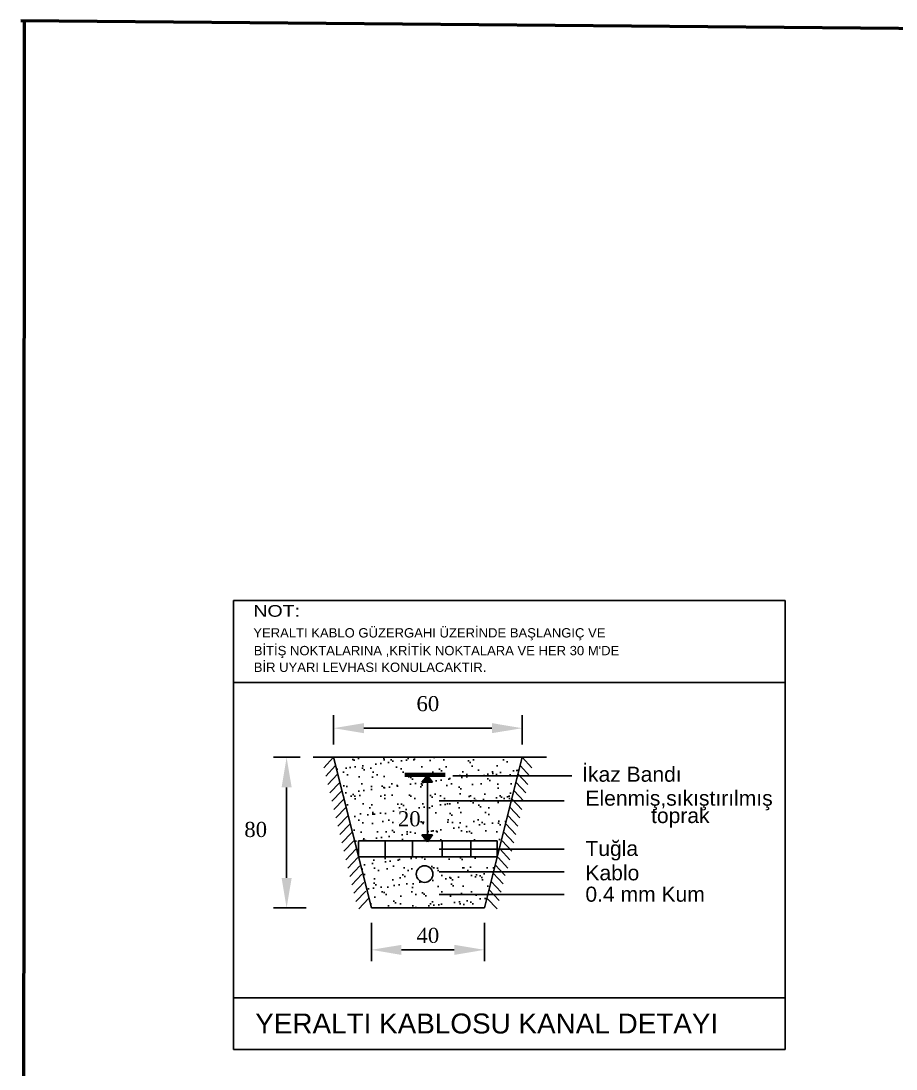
# Model space of a CAD drawing. Header units: millimetres. Extents: x -1335 to 33749, y 2338 to 5277.
# Drawn here: x 31306 to 32271, y 4005 to 5162 of the extents above; entities that cross this region are included whole.
import ezdxf

# ---------------------------------------------------------------- set-up
doc = ezdxf.new("R2010")
doc.units = ezdxf.units.MM
doc.layers.add('04', color=11, linetype='Continuous')
doc.layers.add('1ZAYIFAKIM', color=41, linetype='Continuous')
for name, color, linetype, lineweight in [('DUVAR', 7, 'Continuous', 53), ('kapak çizgi', 10, 'Continuous', 100), ('priz', 50, 'Continuous', 30), ('PRİZ', 140, 'Continuous', 30)]:
    doc.layers.add(name, color=color, linetype=linetype, lineweight=lineweight)
doc.styles.get("Standard").update_dxf_attribs({"font": 'arial.ttf'})
doc.styles.add('T', font='arial.ttf')
pattern_1 = [(37.5, (27462.562, -24545.168), (-0.665293, 20.349802), [0, -16.053206, 0, -17.954244, 0, -17.162145]), (7.5, (27462.562, -24545.168), (18.691178, 29.805588), [0, -8.660282, 0, -14.469008, 0, -5.544693]), (327.5, (27449.571, -24545.168), (32.889463, 0.059758), [0, -5.28066, 0, -19.010376, 0, -24.819102]), (317.5, (27449.57, -24545.168), (31.748677, 9.2694), [0, -2.64033, 0, -12.462358, 0, -14.257782])]

msp = doc.modelspace()

# ---------------------------------------------------------------- hatches: boundary and pattern name
h = msp.add_hatch()
h.set_pattern_fill('AR-SAND', color=256, scale=0.4158, style=0)
h.set_pattern_definition(pattern_1)
h.paths.add_polyline_path([(31650.6, 4349.1), (31678, 4239.7), (31678, 4256.9), (31830.8, 4256.9), (31830.8, 4249.3), (31833.6, 4249.3), (31858.5, 4349.1)])
h = msp.add_hatch(color=256)
h.paths.add_polyline_path([(31754, 4329.1), (31747.7, 4321.5), (31754, 4321.5)])
h.paths.add_polyline_path([(31754, 4329.1), (31754, 4321.5), (31759.6, 4321.5)])
h = msp.add_hatch(color=256)
h.paths.add_polyline_path([(31754, 4255.9), (31747.7, 4263.5), (31754, 4263.5)])
h.paths.add_polyline_path([(31754, 4255.9), (31754, 4263.5), (31759.6, 4263.5)])
h = msp.add_hatch()
h.set_pattern_fill('AR-SAND', color=256, scale=0.4158, style=0)
h.set_pattern_definition(pattern_1)
h.paths.add_polyline_path([(31678, 4239.4), (31692.2, 4182.8), (31816.9, 4182.8), (31831.1, 4239.4)])
h.paths.add_polyline_path([(31741.8, 4220.2, -1), (31760, 4220.2, -1)], flags=16)

# ---------------------------------------------------------------- linework, layer by layer
for p, q in [((31650.6, 4363.2), (31650.6, 4395.7)), ((31858.5, 4363.2), (31858.5, 4395.7)), ((31683.9, 4381.2), (31825.2, 4381.2)), ((31613.8, 4349.1), (31584.3, 4349.1)), ((31650.6, 4349.1), (31639.8, 4337.6)), ((31652.8, 4339.9), (31642, 4328.4)), ((31856.3, 4339.9), (31867.1, 4328.4)), ((31858.5, 4349.1), (31869.3, 4337.6)), ((31655, 4330.6), (31644.2, 4319.1)), ((31754, 4329.1), (31747.7, 4321.5)), ((31759.6, 4321.5), (31754, 4329.1)), ((31781.9, 4328.8), (31913.4, 4328.8)), ((31854.1, 4330.6), (31864.9, 4319.1)), ((31598.7, 4216), (31598.7, 4315.8)), ((31657.3, 4321.4), (31646.4, 4309.9)), ((31747.7, 4321.5), (31759.6, 4321.5)), ((31754, 4257.3), (31754, 4321.5)), ((31851.8, 4321.4), (31862.7, 4309.9)), ((31659.5, 4312.2), (31648.6, 4300.7)), ((31661.7, 4303), (31650.8, 4291.5)), ((31847.4, 4303), (31858.3, 4291.5)), ((31849.6, 4312.2), (31860.5, 4300.7)), ((31849.6, 4312.2), (31860.5, 4300.7)), ((31663.9, 4293.7), (31653.1, 4282.3)), ((31766.9, 4301.1), (31904.9, 4301.1)), ((31845.2, 4293.7), (31856, 4282.3)), ((31666.1, 4284.5), (31655.3, 4273)), ((31843, 4284.5), (31853.8, 4273)), ((31668.3, 4275.3), (31657.5, 4263.8)), ((31668.3, 4275.3), (31657.5, 4263.8)), ((31840.8, 4275.3), (31851.6, 4263.8)), ((31670.6, 4266.1), (31659.7, 4254.6)), ((31672.8, 4256.9), (31661.9, 4245.4)), ((31754, 4255.9), (31747.7, 4263.5)), ((31747.7, 4263.5), (31759.6, 4263.5)), ((31759.6, 4263.5), (31754, 4255.9)), ((31836.3, 4256.9), (31847.2, 4245.4)), ((31838.5, 4266.1), (31849.4, 4254.6)), ((31675, 4247.6), (31664.1, 4236.1)), ((31766.9, 4247.7), (31904.9, 4247.7)), ((31834.1, 4247.6), (31845, 4236.1)), ((31677.2, 4238.4), (31666.4, 4226.9)), ((31831.9, 4238.4), (31842.7, 4226.9)), ((31679.4, 4229.2), (31668.6, 4217.7)), ((31766.9, 4222.5), (31904.9, 4222.5)), ((31828.9, 4230.3), (31839.7, 4218.8)), ((31681.6, 4220), (31670.8, 4208.5)), ((31683.9, 4210.8), (31673, 4199.3)), ((31824.5, 4211.9), (31835.3, 4200.4)), ((31826.7, 4221.1), (31837.5, 4209.6)), ((31686.1, 4201.5), (31675.2, 4190)), ((31822.2, 4202.7), (31833.1, 4191.2)), ((31689.1, 4193.4), (31678.2, 4181.9)), ((31766.9, 4197.6), (31904.9, 4197.6)), ((31820, 4193.4), (31830.9, 4181.9)), ((31620.2, 4182.8), (31584.3, 4182.8)), ((31692.2, 4166.4), (31692.2, 4124.2)), ((31816.9, 4166.4), (31816.9, 4124.2)), ((31725.4, 4136.6), (31783.7, 4136.6))]:
    msp.add_line(p, q)
for points in [[(31683.9, 4386.8), (31683.9, 4375.7), (31650.6, 4381.2)], [(31825.2, 4386.8), (31825.2, 4375.7), (31858.5, 4381.2)], [(31593.2, 4315.8), (31604.3, 4315.8), (31598.7, 4349.1)], [(31593.2, 4216), (31604.3, 4216), (31598.7, 4182.8)], [(31725.4, 4142.1), (31725.4, 4131), (31692.2, 4136.6)], [(31783.7, 4142.1), (31783.7, 4131), (31816.9, 4136.6)]]:
    msp.add_solid(points)
at = {"layer": '04', "color": 4}
for p, q in [((32148.7, 4522.3), (31540.3, 4522.3)), ((32148.7, 4522.3), (32148.7, 4026.7)), ((32148.7, 4431.7), (31540.3, 4431.7)), ((32148.7, 4083.8), (31540.3, 4083.8)), ((31540.3, 4026.7), (32148.7, 4026.7))]:
    msp.add_line(p, q, dxfattribs=at)
at = {"layer": '1ZAYIFAKIM'}
msp.add_circle((31750.9, 4220.2), 9.11, dxfattribs=at)
at = {"layer": 'Defpoints', "linetype": 'ByBlock'}
for p in [(31618.8, 4349.1), (31627.9, 4349.1), (31650.6, 4349.1), (31858.5, 4349.1), (31692.2, 4182.8), (31692.2, 4182.8), (31816.9, 4182.8)]:
    msp.add_point(p, dxfattribs=at)
at = {"layer": 'DUVAR'}
msp.add_lwpolyline([(31309.3, 5161.7), (31307.8, 2358.7), (33749.1, 2337.7), (33747.1, 5140.7), (31305.7, 5161.7)], dxfattribs=at)
at = {"layer": 'kapak çizgi'}
msp.add_line((31729.1, 4329.6), (31773.7, 4329.6), dxfattribs=at)
at = {"layer": 'priz'}
for p, q in [((31627.9, 4349.1), (31885.4, 4349.1)), ((31692.2, 4182.8), (31650.6, 4349.1)), ((31858.5, 4349.1), (31816.9, 4182.8)), ((31678, 4256.9), (31830.8, 4256.9)), ((31678, 4256.9), (31678, 4239.4)), ((31707.6, 4256.9), (31707.6, 4239.4)), ((31737.7, 4256.9), (31737.7, 4239.4)), ((31770.4, 4256.9), (31770.4, 4239.4)), ((31801.8, 4256.9), (31801.8, 4239.4)), ((31830.8, 4256.9), (31830.8, 4239.4)), ((31678, 4239.4), (31831.1, 4239.4)), ((31692.2, 4182.8), (31816.9, 4182.8))]:
    msp.add_line(p, q, dxfattribs=at)
at = {"layer": 'PRİZ'}
msp.add_line((31540.3, 4522.3), (31540.3, 4026.7), dxfattribs=at)

# ---------------------------------------------------------------- texts
at = {"style": 'T', "width": 1.2}
msp.add_text('NOT:', height=12.87, dxfattribs=at).set_placement((31562, 4504.2))
at = {"style": 'T'}
for s, p in [('YERALTI KABLO GÜZERGAHI ÜZERİNDE BAŞLANGIÇ VE ', (31562, 4481.3)), ("BİTİŞ NOKTALARINA ,KRİTİK NOKTALARA VE HER 30 M'DE", (31562.5, 4461.7)), ('BİR UYARI LEVHASI KONULACAKTIR.', (31562.5, 4443.3))]:
    msp.add_text(s, height=10.296, dxfattribs=at).set_placement(p)
for s, height, p in [('İkaz Bandı', 16.63, (31924.7, 4322.1)), ('Elenmiş,sıkıştırılmış', 16.632, (31928.3, 4295.7)), ('toprak', 16.63, (32000.7, 4276.5)), ('Tuğla', 16.63, (31928.3, 4240.2)), ('Kablo', 16.63, (31928.3, 4213.3)), ('0.4 mm Kum', 16.63, (31928.3, 4189.7)), ('YERALTI KABLOSU KANAL DETAYI', 22, (31564.1, 4044.3))]:
    msp.add_text(s, height=height).set_placement(p)
at = {"char_height": 16.632, "attachment_point": 5}
for s, insert in [('{\\fTimes New Roman|b0|i0|c162|p18;60}', (31754.5, 4408.2)), ('{\\fTimes New Roman|b0|i0|c162|p18;20}', (31734, 4281.1)), ('{\\fTimes New Roman|b0|i0|c162|p18;80}', (31564.6, 4269.3)), ('{\\fTimes New Roman|b0|i0|c162|p18;40}', (31754.5, 4152.4))]:
    msp.add_mtext(s, dxfattribs=dict(at, insert=insert))

doc.saveas('drawing.dxf')
